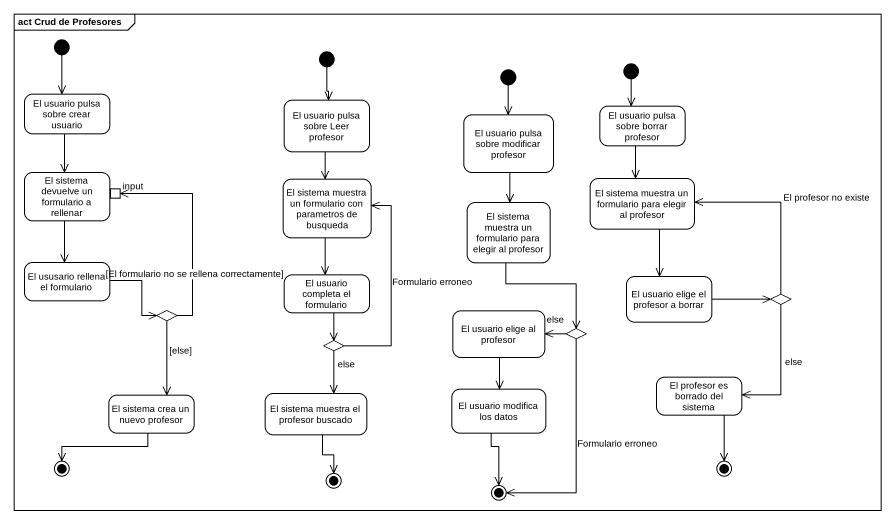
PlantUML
@startuml
mainframe act Crud de Profesores
hide empty description
state initial1 <<start>>
state initial2 <<start>>
state initial3 <<start>>
state initial4 <<start>>
state "El usuario pulsa sobre crear usuario" as El_usuario_pulsa_sobre
state "El usuario pulsa sobre Leer profesor" as El_usuario_pulsa_sobre_Leer
state "El usuario pulsa sobre modificar profesor" as El_usuario_pulsa_sobre_2
state "El usuario pulsa sobre borrar profesor" as El_usuario_pulsa_sobre_3
state "El sistema devuelve un formulario a rellenar" as El_sistema_devuelve_un {
  state input <<inputPin>>
}
state "El sistema muestra un formulario con parametros de busqueda" as El_sistema_muestra_un
state "El sistema muestra un formulario para elegir al profesor" as El_sistema_muestra_un_2
state "El sistema muestra un formulario para elegir al profesor" as El_sistema_muestra_un_3
state "El ususario rellena el formulario" as El_ususario_rellena_el
state "El usuario completa el formulario" as El_usuario_completa_el
state "El usuario elige el profesor a borrar" as El_usuario_elige_el
state choice1 <<choice>>
state "El usuario elige al profesor" as El_usuario_elige_al_profesor
state choice2 <<choice>>
state choice3 <<choice>>
state choice4 <<choice>>
state "El sistema crea un nuevo profesor" as El_sistema_crea_un_nuevo
state "El sistema muestra el profesor buscado" as El_sistema_muestra_el
state "El usuario modifica los datos" as El_usuario_modifica_los
state "El profesor es borrado del sistema" as El_profesor_es_borrado_del
state final1 <<end>>
state final2 <<end>>
state final3 <<end>>
state final4 <<end>>
initial1 --> El_usuario_pulsa_sobre
initial2 --> El_usuario_pulsa_sobre_Leer
initial3 --> El_usuario_pulsa_sobre_2
initial4 --> El_usuario_pulsa_sobre_3
El_usuario_pulsa_sobre --> El_sistema_devuelve_un
El_usuario_pulsa_sobre_Leer --> El_sistema_muestra_un
El_usuario_pulsa_sobre_2 --> El_sistema_muestra_un_2
El_usuario_pulsa_sobre_3 --> El_sistema_muestra_un_3
El_sistema_devuelve_un --> El_ususario_rellena_el
El_sistema_muestra_un --> El_usuario_completa_el
El_sistema_muestra_un_2 --> choice4
El_sistema_muestra_un_3 --> El_usuario_elige_el
El_ususario_rellena_el -right-> choice1 : [El formulario no se rellena correctamente]
El_usuario_completa_el --> choice3
El_usuario_elige_el -right-> choice2
choice1 -up-> input
choice1 --> El_sistema_crea_un_nuevo : [else]
El_usuario_elige_al_profesor --> El_usuario_modifica_los
choice2 -up-> El_sistema_muestra_un_3 : El profesor no existe
choice2 --> El_profesor_es_borrado_del : else
choice3 -up-> El_sistema_muestra_un : Formulario erroneo
choice3 --> El_sistema_muestra_el : else
choice4 -left-> El_usuario_elige_al_profesor : else
choice4 --> final4 : Formulario erroneo
El_sistema_crea_un_nuevo --> final1
El_sistema_muestra_el --> final2
El_usuario_modifica_los --> final4
El_profesor_es_borrado_del --> final3
@enduml
